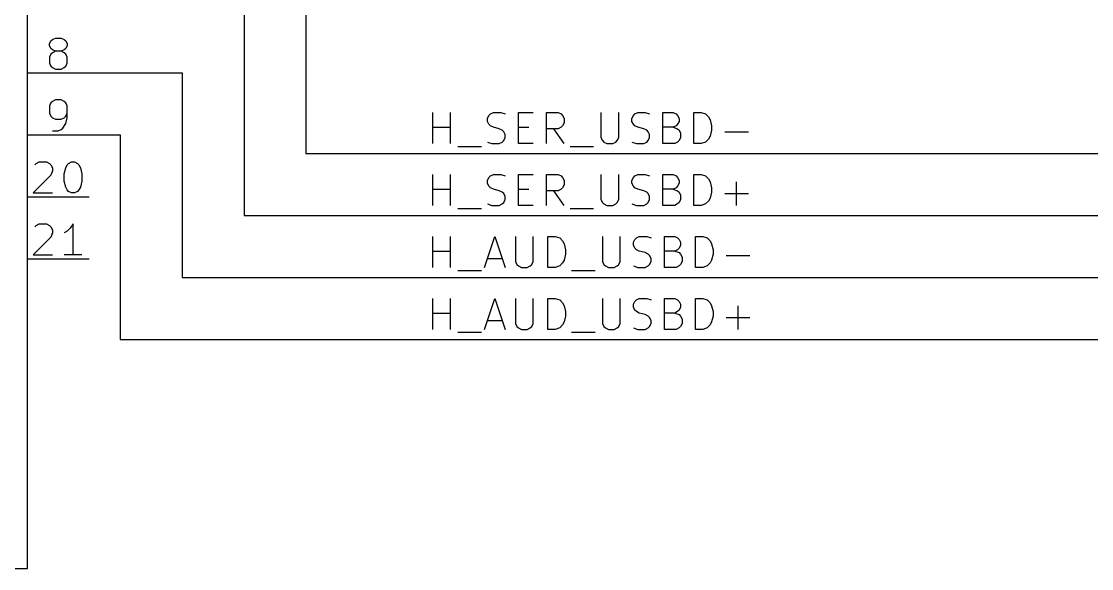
# Model space of a CAD drawing. Extents: x 0.4 to 16.1, y -11.3 to -0.4.
# Drawn here: x 4.84 to 6.569, y -4.67 to -3.787 of the extents above; entities that cross this region are included whole.
import ezdxf

# ---------------------------------------------------------------- set-up
doc = ezdxf.new("R2010")
doc.units = 0
doc.header["$MEASUREMENT"] = 0
for name, color, linetype in [('BLACK', 7, 'CONTINUOUS'), ('GREEN2', 3, 'CONTINUOUS'), ('LYELLOW', 51, 'CONTINUOUS'), ('RED2', 1, 'CONTINUOUS')]:
    doc.layers.add(name, color=color, linetype=linetype)

msp = doc.modelspace()

# ---------------------------------------------------------------- linework, layer by layer
at = {"layer": 'BLACK', "linetype": 'CONTINUOUS'}
for p, q in [((5.50503, -3.98387), (5.50503, -3.93387)), ((5.5336, -3.98387), (5.5336, -3.93387)), ((5.59313, -3.94339), (5.5955, -3.93863)), ((5.5955, -3.93863), (5.59789, -3.93625)), ((5.59789, -3.93625), (5.60265, -3.93387)), ((5.60265, -3.93387), (5.61455, -3.93387)), ((5.61455, -3.93387), (5.6217, -3.93625)), ((5.64313, -3.98387), (5.64313, -3.93387)), ((5.64313, -3.93387), (5.66693, -3.93387)), ((5.68836, -3.98387), (5.68836, -3.93387)), ((5.68836, -3.93387), (5.70741, -3.93387)), ((5.70741, -3.93387), (5.71217, -3.93625)), ((5.71217, -3.93625), (5.71455, -3.93863)), ((5.71455, -3.93863), (5.71693, -3.94339)), ((5.77646, -3.93387), (5.77646, -3.97434)), ((5.80503, -3.97434), (5.80503, -3.93387)), ((5.82646, -3.94339), (5.82884, -3.93863)), ((5.82884, -3.93863), (5.83122, -3.93625)), ((5.83122, -3.93625), (5.83598, -3.93387)), ((5.83598, -3.93387), (5.84789, -3.93387)), ((5.84789, -3.93387), (5.85503, -3.93625)), ((5.87646, -3.98387), (5.87646, -3.93387)), ((5.87646, -3.93387), (5.89313, -3.93387)), ((5.89313, -3.93387), (5.89789, -3.93625)), ((5.89789, -3.93625), (5.90027, -3.93863)), ((5.90027, -3.93863), (5.90265, -3.94339)), ((5.92646, -3.98387), (5.92646, -3.93387)), ((5.92646, -3.93387), (5.93836, -3.93387)), ((5.93836, -3.93387), (5.9455, -3.93625)), ((5.9455, -3.93625), (5.95027, -3.94101)), ((5.50503, -3.95767), (5.5336, -3.95767)), ((5.59313, -3.94815), (5.59313, -3.94339)), ((5.5955, -3.95291), (5.59313, -3.94815)), ((5.59789, -3.9553), (5.5955, -3.95291)), ((5.60265, -3.95767), (5.59789, -3.9553)), ((5.61217, -3.96006), (5.60265, -3.95767)), ((5.64313, -3.95767), (5.65979, -3.95767)), ((5.71217, -3.95767), (5.70741, -3.96006)), ((5.71455, -3.9553), (5.71217, -3.95767)), ((5.71693, -3.95053), (5.71455, -3.9553)), ((5.71693, -3.94339), (5.71693, -3.95053)), ((5.82646, -3.94815), (5.82646, -3.94339)), ((5.82884, -3.95291), (5.82646, -3.94815)), ((5.83122, -3.9553), (5.82884, -3.95291)), ((5.83598, -3.95767), (5.83122, -3.9553)), ((5.8455, -3.96006), (5.83598, -3.95767)), ((5.89313, -3.95767), (5.87646, -3.95767)), ((5.89789, -3.9553), (5.89313, -3.95767)), ((5.89313, -3.95767), (5.90027, -3.96006)), ((5.90027, -3.95291), (5.89789, -3.9553)), ((5.90265, -3.94815), (5.90027, -3.95291)), ((5.90265, -3.94339), (5.90265, -3.94815)), ((5.95027, -3.94101), (5.95265, -3.94577)), ((5.95265, -3.94577), (5.95503, -3.9553)), ((5.95503, -3.9553), (5.95503, -3.96244)), ((5.61693, -3.96244), (5.61217, -3.96006)), ((5.61931, -3.96482), (5.61693, -3.96244)), ((5.6217, -3.96958), (5.61931, -3.96482)), ((5.61931, -3.9791), (5.6217, -3.97434)), ((5.6217, -3.97434), (5.6217, -3.96958)), ((5.70741, -3.96006), (5.68836, -3.96006)), ((5.71693, -3.98387), (5.70027, -3.96006)), ((5.77646, -3.97434), (5.77884, -3.9791)), ((5.80265, -3.9791), (5.80503, -3.97434)), ((5.85027, -3.96244), (5.8455, -3.96006)), ((5.85265, -3.96482), (5.85027, -3.96244)), ((5.85503, -3.96958), (5.85265, -3.96482)), ((5.85265, -3.9791), (5.85503, -3.97434)), ((5.85503, -3.97434), (5.85503, -3.96958)), ((5.90027, -3.96006), (5.90265, -3.96244)), ((5.90265, -3.96244), (5.90503, -3.9672)), ((5.90503, -3.97434), (5.90265, -3.9791)), ((5.90503, -3.9672), (5.90503, -3.97434)), ((5.95265, -3.97196), (5.95027, -3.97672)), ((5.95503, -3.96244), (5.95265, -3.97196)), ((5.97646, -3.96482), (6.01455, -3.96482)), ((5.5455, -3.98863), (5.5836, -3.98863)), ((5.59313, -3.98148), (5.60027, -3.98387)), ((5.60027, -3.98387), (5.61217, -3.98387)), ((5.61217, -3.98387), (5.61693, -3.98148)), ((5.61693, -3.98148), (5.61931, -3.9791)), ((5.66693, -3.98387), (5.64313, -3.98387)), ((5.72646, -3.98863), (5.76455, -3.98863)), ((5.77884, -3.9791), (5.78122, -3.98148)), ((5.78122, -3.98148), (5.78598, -3.98387)), ((5.78598, -3.98387), (5.7955, -3.98387)), ((5.7955, -3.98387), (5.80027, -3.98148)), ((5.80027, -3.98148), (5.80265, -3.9791)), ((5.82646, -3.98148), (5.8336, -3.98387)), ((5.8336, -3.98387), (5.8455, -3.98387)), ((5.8455, -3.98387), (5.85027, -3.98148)), ((5.85027, -3.98148), (5.85265, -3.9791)), ((5.8955, -3.98387), (5.87646, -3.98387)), ((5.90027, -3.98148), (5.8955, -3.98387)), ((5.90265, -3.9791), (5.90027, -3.98148)), ((5.93836, -3.98387), (5.92646, -3.98387)), ((5.9455, -3.98148), (5.93836, -3.98387)), ((5.95027, -3.97672), (5.9455, -3.98148)), ((5.50503, -4.08387), (5.50503, -4.03387)), ((5.5336, -4.08387), (5.5336, -4.03387)), ((5.59313, -4.04339), (5.5955, -4.03863)), ((5.59313, -4.04815), (5.59313, -4.04339)), ((5.5955, -4.03863), (5.59789, -4.03625)), ((5.59789, -4.03625), (5.60265, -4.03387)), ((5.60265, -4.03387), (5.61455, -4.03387)), ((5.61455, -4.03387), (5.6217, -4.03625)), ((5.64313, -4.08387), (5.64313, -4.03387)), ((5.64313, -4.03387), (5.66693, -4.03387)), ((5.68836, -4.08387), (5.68836, -4.03387)), ((5.68836, -4.03387), (5.70741, -4.03387)), ((5.70741, -4.03387), (5.71217, -4.03625)), ((5.71217, -4.03625), (5.71455, -4.03863)), ((5.71455, -4.03863), (5.71693, -4.04339)), ((5.71693, -4.04339), (5.71693, -4.05053)), ((5.77646, -4.03387), (5.77646, -4.07434)), ((5.80503, -4.07434), (5.80503, -4.03387)), ((5.82646, -4.04339), (5.82884, -4.03863)), ((5.82646, -4.04815), (5.82646, -4.04339)), ((5.82884, -4.03863), (5.83122, -4.03625)), ((5.83122, -4.03625), (5.83598, -4.03387)), ((5.83598, -4.03387), (5.84789, -4.03387)), ((5.84789, -4.03387), (5.85503, -4.03625)), ((5.87646, -4.08387), (5.87646, -4.03387)), ((5.87646, -4.03387), (5.89313, -4.03387)), ((5.89313, -4.03387), (5.89789, -4.03625)), ((5.89789, -4.03625), (5.90027, -4.03863)), ((5.90027, -4.03863), (5.90265, -4.04339)), ((5.90265, -4.04339), (5.90265, -4.04815)), ((5.92646, -4.08387), (5.92646, -4.03387)), ((5.92646, -4.03387), (5.93836, -4.03387)), ((5.93836, -4.03387), (5.9455, -4.03625)), ((5.9455, -4.03625), (5.95027, -4.04101)), ((5.95027, -4.04101), (5.95265, -4.04577)), ((5.50503, -4.05767), (5.5336, -4.05767)), ((5.5955, -4.05291), (5.59313, -4.04815)), ((5.59789, -4.0553), (5.5955, -4.05291)), ((5.60265, -4.05767), (5.59789, -4.0553)), ((5.61217, -4.06006), (5.60265, -4.05767)), ((5.61693, -4.06244), (5.61217, -4.06006)), ((5.64313, -4.05767), (5.65979, -4.05767)), ((5.70741, -4.06006), (5.68836, -4.06006)), ((5.71693, -4.08387), (5.70027, -4.06006)), ((5.71217, -4.05767), (5.70741, -4.06006)), ((5.71455, -4.0553), (5.71217, -4.05767)), ((5.71693, -4.05053), (5.71455, -4.0553)), ((5.82884, -4.05291), (5.82646, -4.04815)), ((5.83122, -4.0553), (5.82884, -4.05291)), ((5.83598, -4.05767), (5.83122, -4.0553)), ((5.8455, -4.06006), (5.83598, -4.05767)), ((5.85027, -4.06244), (5.8455, -4.06006)), ((5.89313, -4.05767), (5.87646, -4.05767)), ((5.89789, -4.0553), (5.89313, -4.05767)), ((5.89313, -4.05767), (5.90027, -4.06006)), ((5.90027, -4.05291), (5.89789, -4.0553)), ((5.90265, -4.04815), (5.90027, -4.05291)), ((5.90027, -4.06006), (5.90265, -4.06244)), ((5.95265, -4.04577), (5.95503, -4.0553)), ((5.95503, -4.0553), (5.95503, -4.06244)), ((5.9955, -4.08387), (5.9955, -4.04577)), ((5.61931, -4.06482), (5.61693, -4.06244)), ((5.6217, -4.06958), (5.61931, -4.06482)), ((5.61931, -4.0791), (5.6217, -4.07434)), ((5.6217, -4.07434), (5.6217, -4.06958)), ((5.77646, -4.07434), (5.77884, -4.0791)), ((5.80265, -4.0791), (5.80503, -4.07434)), ((5.85265, -4.06482), (5.85027, -4.06244)), ((5.85503, -4.06958), (5.85265, -4.06482)), ((5.85265, -4.0791), (5.85503, -4.07434)), ((5.85503, -4.07434), (5.85503, -4.06958)), ((5.90265, -4.06244), (5.90503, -4.0672)), ((5.90503, -4.07434), (5.90265, -4.0791)), ((5.90503, -4.0672), (5.90503, -4.07434)), ((5.95027, -4.07672), (5.9455, -4.08148)), ((5.95265, -4.07196), (5.95027, -4.07672)), ((5.95503, -4.06244), (5.95265, -4.07196)), ((5.97646, -4.06482), (6.01455, -4.06482)), ((5.5455, -4.08863), (5.5836, -4.08863)), ((5.59313, -4.08148), (5.60027, -4.08387)), ((5.60027, -4.08387), (5.61217, -4.08387)), ((5.61217, -4.08387), (5.61693, -4.08148)), ((5.61693, -4.08148), (5.61931, -4.0791)), ((5.66693, -4.08387), (5.64313, -4.08387)), ((5.72646, -4.08863), (5.76455, -4.08863)), ((5.77884, -4.0791), (5.78122, -4.08148)), ((5.78122, -4.08148), (5.78598, -4.08387)), ((5.78598, -4.08387), (5.7955, -4.08387)), ((5.7955, -4.08387), (5.80027, -4.08148)), ((5.80027, -4.08148), (5.80265, -4.0791)), ((5.82646, -4.08148), (5.8336, -4.08387)), ((5.8336, -4.08387), (5.8455, -4.08387)), ((5.8455, -4.08387), (5.85027, -4.08148)), ((5.85027, -4.08148), (5.85265, -4.0791)), ((5.8955, -4.08387), (5.87646, -4.08387)), ((5.90027, -4.08148), (5.8955, -4.08387)), ((5.90265, -4.0791), (5.90027, -4.08148)), ((5.93836, -4.08387), (5.92646, -4.08387)), ((5.9455, -4.08148), (5.93836, -4.08387)), ((5.50503, -4.18387), (5.50503, -4.13387)), ((5.5336, -4.18387), (5.5336, -4.13387)), ((5.58836, -4.18387), (5.60503, -4.13387)), ((5.60503, -4.13387), (5.6217, -4.18387)), ((5.63836, -4.13387), (5.63836, -4.17434)), ((5.66693, -4.17434), (5.66693, -4.13387)), ((5.69074, -4.18387), (5.69074, -4.13387)), ((5.69074, -4.13387), (5.70265, -4.13387)), ((5.70265, -4.13387), (5.70979, -4.13625)), ((5.70979, -4.13625), (5.71455, -4.14101)), ((5.71455, -4.14101), (5.71693, -4.14577)), ((5.71693, -4.14577), (5.71931, -4.1553)), ((5.77884, -4.13387), (5.77884, -4.17434)), ((5.80741, -4.17434), (5.80741, -4.13387)), ((5.82884, -4.14339), (5.83122, -4.13863)), ((5.82884, -4.14815), (5.82884, -4.14339)), ((5.83122, -4.15291), (5.82884, -4.14815)), ((5.83122, -4.13863), (5.8336, -4.13625)), ((5.8336, -4.13625), (5.83836, -4.13387)), ((5.83836, -4.13387), (5.85027, -4.13387)), ((5.85027, -4.13387), (5.85741, -4.13625)), ((5.87884, -4.18387), (5.87884, -4.13387)), ((5.87884, -4.13387), (5.8955, -4.13387)), ((5.8955, -4.13387), (5.90027, -4.13625)), ((5.90027, -4.13625), (5.90265, -4.13863)), ((5.90265, -4.13863), (5.90503, -4.14339)), ((5.90503, -4.14815), (5.90265, -4.15291)), ((5.90503, -4.14339), (5.90503, -4.14815)), ((5.92884, -4.18387), (5.92884, -4.13387)), ((5.92884, -4.13387), (5.94074, -4.13387)), ((5.94074, -4.13387), (5.94789, -4.13625)), ((5.94789, -4.13625), (5.95265, -4.14101)), ((5.95265, -4.14101), (5.95503, -4.14577)), ((5.95503, -4.14577), (5.95741, -4.1553)), ((5.50503, -4.15767), (5.5336, -4.15767)), ((5.71931, -4.16244), (5.71693, -4.17196)), ((5.71931, -4.1553), (5.71931, -4.16244)), ((5.8336, -4.1553), (5.83122, -4.15291)), ((5.83836, -4.15767), (5.8336, -4.1553)), ((5.84789, -4.16006), (5.83836, -4.15767)), ((5.85265, -4.16244), (5.84789, -4.16006)), ((5.85503, -4.16482), (5.85265, -4.16244)), ((5.85741, -4.16958), (5.85503, -4.16482)), ((5.8955, -4.15767), (5.87884, -4.15767)), ((5.90027, -4.1553), (5.8955, -4.15767)), ((5.8955, -4.15767), (5.90265, -4.16006)), ((5.90265, -4.15291), (5.90027, -4.1553)), ((5.90265, -4.16006), (5.90503, -4.16244)), ((5.90503, -4.16244), (5.90741, -4.1672)), ((5.95741, -4.16244), (5.95503, -4.17196)), ((5.95741, -4.1553), (5.95741, -4.16244)), ((5.97884, -4.16482), (6.01693, -4.16482)), ((5.59313, -4.16958), (5.61693, -4.16958)), ((5.63836, -4.17434), (5.64074, -4.1791)), ((5.64074, -4.1791), (5.64313, -4.18148)), ((5.64313, -4.18148), (5.64789, -4.18387)), ((5.65741, -4.18387), (5.66217, -4.18148)), ((5.66217, -4.18148), (5.66455, -4.1791)), ((5.66455, -4.1791), (5.66693, -4.17434)), ((5.70979, -4.18148), (5.70265, -4.18387)), ((5.71455, -4.17672), (5.70979, -4.18148)), ((5.71693, -4.17196), (5.71455, -4.17672)), ((5.77884, -4.17434), (5.78122, -4.1791)), ((5.78122, -4.1791), (5.7836, -4.18148)), ((5.7836, -4.18148), (5.78836, -4.18387)), ((5.79789, -4.18387), (5.80265, -4.18148)), ((5.80265, -4.18148), (5.80503, -4.1791)), ((5.80503, -4.1791), (5.80741, -4.17434)), ((5.82884, -4.18148), (5.83598, -4.18387)), ((5.84789, -4.18387), (5.85265, -4.18148)), ((5.85265, -4.18148), (5.85503, -4.1791)), ((5.85503, -4.1791), (5.85741, -4.17434)), ((5.85741, -4.17434), (5.85741, -4.16958)), ((5.90265, -4.18148), (5.89789, -4.18387)), ((5.90503, -4.1791), (5.90265, -4.18148)), ((5.90741, -4.17434), (5.90503, -4.1791)), ((5.90741, -4.1672), (5.90741, -4.17434)), ((5.94789, -4.18148), (5.94074, -4.18387)), ((5.95265, -4.17672), (5.94789, -4.18148)), ((5.95503, -4.17196), (5.95265, -4.17672)), ((5.5455, -4.18863), (5.5836, -4.18863)), ((5.64789, -4.18387), (5.65741, -4.18387)), ((5.70265, -4.18387), (5.69074, -4.18387)), ((5.72884, -4.18863), (5.76693, -4.18863)), ((5.78836, -4.18387), (5.79789, -4.18387)), ((5.83598, -4.18387), (5.84789, -4.18387)), ((5.89789, -4.18387), (5.87884, -4.18387)), ((5.94074, -4.18387), (5.92884, -4.18387)), ((5.50503, -4.28387), (5.50503, -4.23387)), ((5.5336, -4.28387), (5.5336, -4.23387)), ((5.58836, -4.28387), (5.60503, -4.23387)), ((5.60503, -4.23387), (5.6217, -4.28387)), ((5.63836, -4.23387), (5.63836, -4.27434)), ((5.66693, -4.27434), (5.66693, -4.23387)), ((5.69074, -4.28387), (5.69074, -4.23387)), ((5.69074, -4.23387), (5.70265, -4.23387)), ((5.70265, -4.23387), (5.70979, -4.23625)), ((5.77884, -4.23387), (5.77884, -4.27434)), ((5.80741, -4.27434), (5.80741, -4.23387)), ((5.8336, -4.23625), (5.83836, -4.23387)), ((5.83836, -4.23387), (5.85027, -4.23387)), ((5.85027, -4.23387), (5.85741, -4.23625)), ((5.87884, -4.28387), (5.87884, -4.23387)), ((5.87884, -4.23387), (5.8955, -4.23387)), ((5.8955, -4.23387), (5.90027, -4.23625)), ((5.92884, -4.28387), (5.92884, -4.23387)), ((5.92884, -4.23387), (5.94074, -4.23387)), ((5.94074, -4.23387), (5.94789, -4.23625)), ((5.70979, -4.23625), (5.71455, -4.24101)), ((5.71455, -4.24101), (5.71693, -4.24577)), ((5.71693, -4.24577), (5.71931, -4.2553)), ((5.82884, -4.24339), (5.83122, -4.23863)), ((5.82884, -4.24815), (5.82884, -4.24339)), ((5.83122, -4.25291), (5.82884, -4.24815)), ((5.83122, -4.23863), (5.8336, -4.23625)), ((5.90027, -4.23625), (5.90265, -4.23863)), ((5.90265, -4.23863), (5.90503, -4.24339)), ((5.90503, -4.24815), (5.90265, -4.25291)), ((5.90503, -4.24339), (5.90503, -4.24815)), ((5.94789, -4.23625), (5.95265, -4.24101)), ((5.95265, -4.24101), (5.95503, -4.24577)), ((5.95503, -4.24577), (5.95741, -4.2553)), ((5.99789, -4.28387), (5.99789, -4.24577)), ((5.50503, -4.25767), (5.5336, -4.25767)), ((5.71931, -4.26244), (5.71693, -4.27196)), ((5.71931, -4.2553), (5.71931, -4.26244)), ((5.8336, -4.2553), (5.83122, -4.25291)), ((5.83836, -4.25767), (5.8336, -4.2553)), ((5.84789, -4.26006), (5.83836, -4.25767)), ((5.85265, -4.26244), (5.84789, -4.26006)), ((5.85503, -4.26482), (5.85265, -4.26244)), ((5.85741, -4.26958), (5.85503, -4.26482)), ((5.8955, -4.25767), (5.87884, -4.25767)), ((5.90027, -4.2553), (5.8955, -4.25767)), ((5.8955, -4.25767), (5.90265, -4.26006)), ((5.90265, -4.25291), (5.90027, -4.2553)), ((5.90265, -4.26006), (5.90503, -4.26244)), ((5.90503, -4.26244), (5.90741, -4.2672)), ((5.90741, -4.2672), (5.90741, -4.27434)), ((5.95741, -4.26244), (5.95503, -4.27196)), ((5.95741, -4.2553), (5.95741, -4.26244)), ((5.97884, -4.26482), (6.01693, -4.26482)), ((5.59313, -4.26958), (5.61693, -4.26958)), ((5.63836, -4.27434), (5.64074, -4.2791)), ((5.64074, -4.2791), (5.64313, -4.28148)), ((5.64313, -4.28148), (5.64789, -4.28387)), ((5.64789, -4.28387), (5.65741, -4.28387)), ((5.65741, -4.28387), (5.66217, -4.28148)), ((5.66217, -4.28148), (5.66455, -4.2791)), ((5.66455, -4.2791), (5.66693, -4.27434)), ((5.70265, -4.28387), (5.69074, -4.28387)), ((5.70979, -4.28148), (5.70265, -4.28387)), ((5.71455, -4.27672), (5.70979, -4.28148)), ((5.71693, -4.27196), (5.71455, -4.27672)), ((5.77884, -4.27434), (5.78122, -4.2791)), ((5.78122, -4.2791), (5.7836, -4.28148)), ((5.7836, -4.28148), (5.78836, -4.28387)), ((5.78836, -4.28387), (5.79789, -4.28387)), ((5.79789, -4.28387), (5.80265, -4.28148)), ((5.80265, -4.28148), (5.80503, -4.2791)), ((5.80503, -4.2791), (5.80741, -4.27434)), ((5.82884, -4.28148), (5.83598, -4.28387)), ((5.83598, -4.28387), (5.84789, -4.28387)), ((5.84789, -4.28387), (5.85265, -4.28148)), ((5.85265, -4.28148), (5.85503, -4.2791)), ((5.85503, -4.2791), (5.85741, -4.27434)), ((5.85741, -4.27434), (5.85741, -4.26958)), ((5.89789, -4.28387), (5.87884, -4.28387)), ((5.90265, -4.28148), (5.89789, -4.28387)), ((5.90503, -4.2791), (5.90265, -4.28148)), ((5.90741, -4.27434), (5.90503, -4.2791)), ((5.94074, -4.28387), (5.92884, -4.28387)), ((5.94789, -4.28148), (5.94074, -4.28387)), ((5.95265, -4.27672), (5.94789, -4.28148)), ((5.95503, -4.27196), (5.95265, -4.27672)), ((5.5455, -4.28863), (5.5836, -4.28863)), ((5.72884, -4.28863), (5.76693, -4.28863))]:
    msp.add_line(p, q, dxfattribs=at)
at = {"layer": 'GREEN2', "linetype": 'CONTINUOUS'}
for p, q in [((5.3, -3.37), (5.3, -4)), ((5.2, -3.47), (5.2, -4.1)), ((4.95, -3.87), (5.1, -3.87)), ((5.1, -3.87), (5.1, -4.2)), ((4.95, -3.97), (5, -3.97)), ((5, -3.97), (5, -4.3)), ((5.3, -4), (8.41, -4)), ((5.2, -4.1), (8.51, -4.1)), ((5.1, -4.2), (8.51, -4.2)), ((5, -4.3), (8.41, -4.3))]:
    msp.add_line(p, q, dxfattribs=at)
at = {"layer": 'LYELLOW', "linetype": 'CONTINUOUS'}
for p, q in [((4.85, -4.67), (4.85, -1.87)), ((2.85, -4.67), (4.85, -4.67))]:
    msp.add_line(p, q, dxfattribs=at)
at = {"layer": 'RED2', "linetype": 'CONTINUOUS'}
for p, q in [((4.85, -4.67), (4.85, -1.87)), ((4.85, -4.67), (4.85, -1.87)), ((4.88571, -3.82314), (4.88809, -3.81838)), ((4.88809, -3.81838), (4.89047, -3.816)), ((4.89047, -3.816), (4.89524, -3.81362)), ((4.89524, -3.81362), (4.90476, -3.81362)), ((4.90476, -3.81362), (4.90952, -3.816)), ((4.90952, -3.816), (4.9119, -3.81838)), ((4.9119, -3.81838), (4.91428, -3.82314)), ((4.88571, -3.82552), (4.88571, -3.82314)), ((4.88809, -3.83028), (4.88571, -3.82552)), ((4.89047, -3.83267), (4.88809, -3.83028)), ((4.89524, -3.83505), (4.89047, -3.83267)), ((4.89524, -3.83505), (4.89047, -3.83743)), ((4.90476, -3.83505), (4.89524, -3.83505)), ((4.90952, -3.83267), (4.90476, -3.83505)), ((4.90952, -3.83743), (4.90476, -3.83505)), ((4.9119, -3.83028), (4.90952, -3.83267)), ((4.91428, -3.82552), (4.9119, -3.83028)), ((4.91428, -3.82314), (4.91428, -3.82552)), ((4.88809, -3.83981), (4.88571, -3.84457)), ((4.88571, -3.84457), (4.88571, -3.85409)), ((4.88571, -3.85409), (4.88809, -3.85885)), ((4.89047, -3.83743), (4.88809, -3.83981)), ((4.9119, -3.83981), (4.90952, -3.83743)), ((4.91428, -3.84457), (4.9119, -3.83981)), ((4.9119, -3.85885), (4.91428, -3.85409)), ((4.91428, -3.85409), (4.91428, -3.84457)), ((4.85, -3.87), (4.95, -3.87)), ((4.88809, -3.85885), (4.89047, -3.86124)), ((4.89047, -3.86124), (4.89524, -3.86362)), ((4.89524, -3.86362), (4.90476, -3.86362)), ((4.90476, -3.86362), (4.90952, -3.86124)), ((4.90952, -3.86124), (4.9119, -3.85885)), ((4.88809, -3.91838), (4.88571, -3.92314)), ((4.88571, -3.92314), (4.88571, -3.93505)), ((4.89047, -3.916), (4.88809, -3.91838)), ((4.89524, -3.91362), (4.89047, -3.916)), ((4.90476, -3.91362), (4.89524, -3.91362)), ((4.90952, -3.916), (4.90476, -3.91362)), ((4.9119, -3.91838), (4.90952, -3.916)), ((4.91428, -3.92314), (4.9119, -3.91838)), ((4.91428, -3.94219), (4.91428, -3.92314)), ((4.88571, -3.93505), (4.88809, -3.93981)), ((4.88809, -3.93981), (4.89047, -3.94219)), ((4.90952, -3.94219), (4.9119, -3.93981)), ((4.9119, -3.93981), (4.91428, -3.93505)), ((4.89047, -3.94219), (4.89524, -3.94457)), ((4.89524, -3.94457), (4.90476, -3.94457)), ((4.90476, -3.94457), (4.90952, -3.94219)), ((4.90714, -3.95885), (4.9119, -3.95171)), ((4.9119, -3.95171), (4.91428, -3.94219)), ((4.85, -3.97), (4.95, -3.97)), ((4.89047, -3.96362), (4.9, -3.96362)), ((4.9, -3.96362), (4.90476, -3.96124)), ((4.90476, -3.96124), (4.90714, -3.95885)), ((4.8619, -4.01838), (4.86428, -4.016)), ((4.86428, -4.016), (4.86905, -4.01362)), ((4.86905, -4.01362), (4.88095, -4.01362)), ((4.88095, -4.01362), (4.88571, -4.016)), ((4.88571, -4.016), (4.88809, -4.01838)), ((4.88809, -4.01838), (4.89047, -4.02314)), ((4.89047, -4.02314), (4.89047, -4.0279)), ((4.90952, -4.03267), (4.9119, -4.02314)), ((4.9119, -4.02314), (4.91428, -4.01838)), ((4.91428, -4.01838), (4.91667, -4.016)), ((4.91667, -4.016), (4.92143, -4.01362)), ((4.92143, -4.01362), (4.92619, -4.01362)), ((4.92619, -4.01362), (4.93095, -4.016)), ((4.93095, -4.016), (4.93333, -4.01838)), ((4.93333, -4.01838), (4.93571, -4.02314)), ((4.93571, -4.02314), (4.93809, -4.03267)), ((4.88809, -4.03505), (4.85952, -4.06362)), ((4.89047, -4.0279), (4.88809, -4.03505)), ((4.90952, -4.04457), (4.90952, -4.03267)), ((4.93809, -4.03267), (4.93809, -4.04457)), ((4.9119, -4.05409), (4.90952, -4.04457)), ((4.91428, -4.05885), (4.9119, -4.05409)), ((4.91667, -4.06124), (4.91428, -4.05885)), ((4.92143, -4.06362), (4.91667, -4.06124)), ((4.93095, -4.06124), (4.92619, -4.06362)), ((4.93333, -4.05885), (4.93095, -4.06124)), ((4.93571, -4.05409), (4.93333, -4.05885)), ((4.93809, -4.04457), (4.93571, -4.05409)), ((4.85, -4.07), (4.95, -4.07)), ((4.85952, -4.06362), (4.89047, -4.06362)), ((4.92619, -4.06362), (4.92143, -4.06362)), ((4.86428, -4.116), (4.86905, -4.11362)), ((4.86905, -4.11362), (4.88095, -4.11362)), ((4.88095, -4.11362), (4.88571, -4.116)), ((4.92381, -4.11362), (4.91905, -4.12076)), ((4.92381, -4.16362), (4.92381, -4.11362)), ((4.8619, -4.11838), (4.86428, -4.116)), ((4.88571, -4.116), (4.88809, -4.11838)), ((4.88809, -4.11838), (4.89047, -4.12314)), ((4.89047, -4.1279), (4.88809, -4.13505)), ((4.89047, -4.12314), (4.89047, -4.1279)), ((4.91428, -4.12552), (4.90952, -4.1279)), ((4.91905, -4.12076), (4.91428, -4.12552)), ((4.88809, -4.13505), (4.85952, -4.16362)), ((4.85952, -4.16362), (4.89047, -4.16362)), ((4.93809, -4.16362), (4.90952, -4.16362)), ((4.85, -4.17), (4.95, -4.17)), ((2.85, -4.67), (4.85, -4.67)), ((2.85, -4.67), (4.85, -4.67))]:
    msp.add_line(p, q, dxfattribs=at)

doc.saveas('drawing.dxf')
